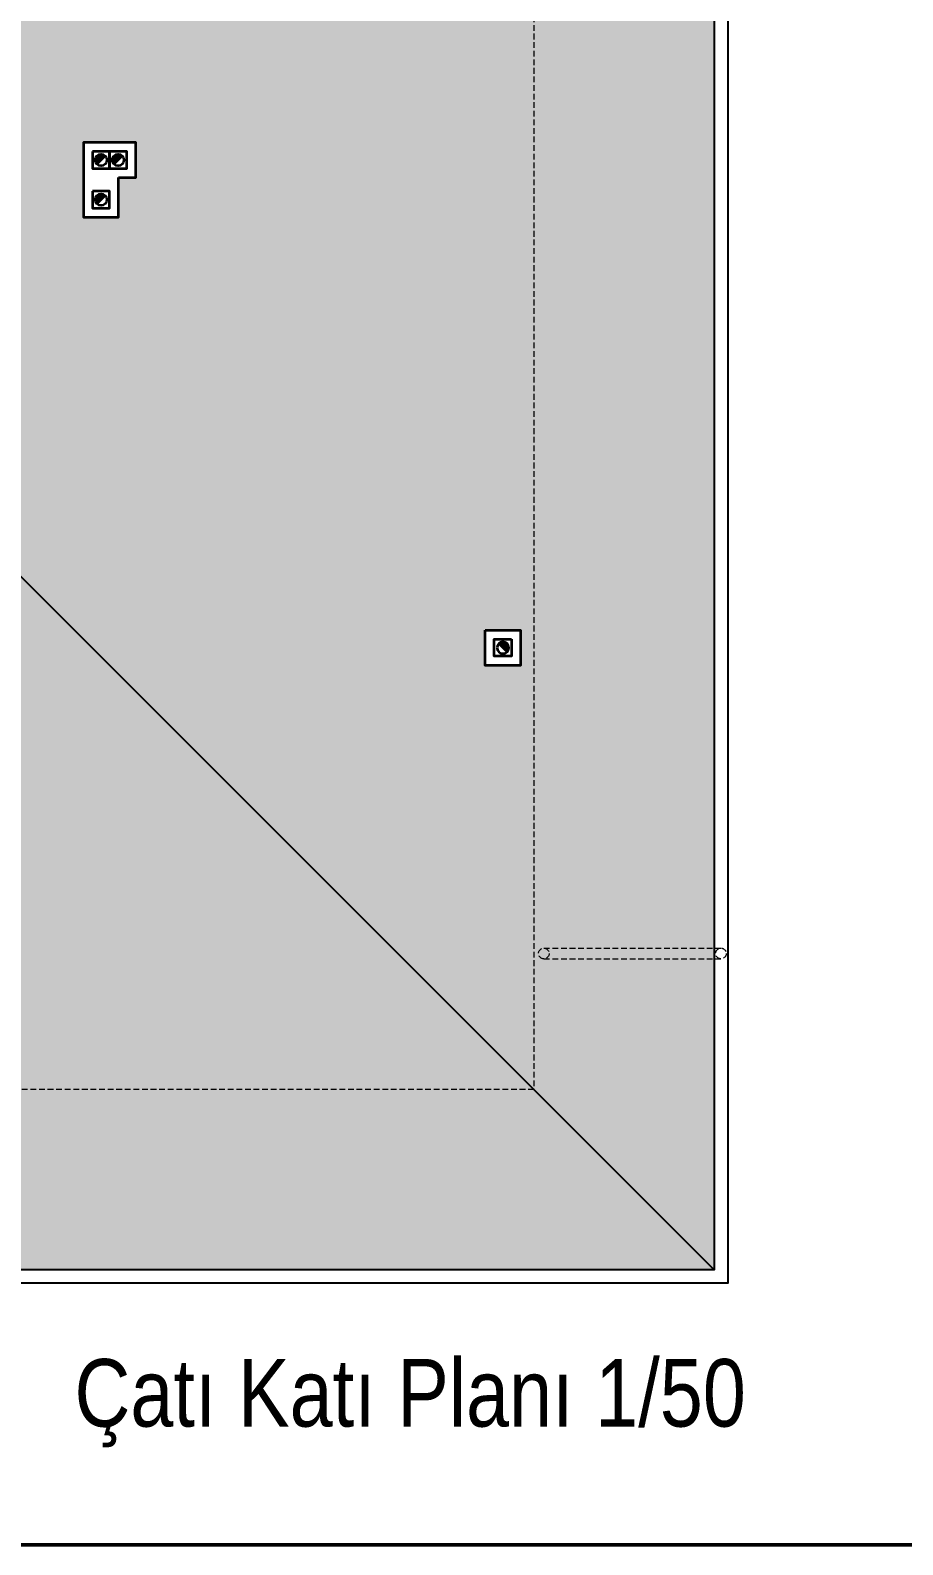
# Model space of a CAD drawing. Header units: millimetres. Extents: x 1852829 to 1882754, y -270850 to -231658.
# Drawn here: x 1870244 to 1871212, y -265194 to -263513 of the extents above; entities that cross this region are included whole.
import ezdxf

# ---------------------------------------------------------------- set-up
doc = ezdxf.new("R2010")
doc.units = ezdxf.units.MM
doc.linetypes.add('izdüşüm ön', pattern=[9.525, 6.35, -3.175])
for name, color, linetype, lineweight in [('a_duvar', 251, 'Continuous', 35), ('a_görünüş', 32, 'Continuous', 25), ('a_hatch_misc', 251, 'Continuous', 15), ('a_izdüşüm_ön', 6, 'izdüşüm ön', 9), ('a_not_text', 7, 'Continuous', 13), ('a_çerçeve_line', 7, 'Continuous', 50)]:
    doc.layers.add(name, color=color, linetype=linetype, lineweight=lineweight)
doc.styles.get("Standard").update_dxf_attribs({"font": 'ARIALN.TTF'})

# ---------------------------------------------------------------- blocks, each defined once
blk = doc.blocks.new('baca_müstakil')
at = {"layer": 'a_duvar'}
h = blk.add_hatch(color=256, dxfattribs=at)
h.dxf.hatch_style = 1
h.paths.add_polyline_path([(4.9, -4.9, 0.198912), (3, -9.5, 0.668179), (14.1, -14.1)])
blk.add_line((4.9, -4.9), (14.1, -14.1), dxfattribs=at)
blk.add_lwpolyline([(0, -19), (19, -19), (19, 0), (0, 0)], close=True, dxfattribs=at)
blk.add_circle((9.5, -9.5), 6.5, dxfattribs=at)

msp = doc.modelspace()

# ---------------------------------------------------------------- hatches: boundary and pattern name
at = {"layer": 'a_hatch_misc', "ltscale": 10}
h = msp.add_hatch(dxfattribs=at)
h.set_pattern_fill('AR-RSHKE', color=256, scale=0.15, angle=90)
h.set_pattern_definition([(90, (-86834.217, -19287.247), (-45.72, 97.155), [22.86, -19.05, 26.67, -11.43, 34.29, -15.24]), (90, (-86836.122, -19264.387), (-45.72, 97.155), [19.05, -72.39, 15.24, -22.86]), (90, (-86831.36, -19218.667), (-45.72, 97.155), [11.43, -118.11]), (180, (-86834.217, -19287.247), (-45.72, -32.385), [43.815, -139.065]), (180, (-86834.217, -19264.387), (-45.72, -32.385), [42.8625, -140.0175]), (180, (-86834.217, -19245.337), (-45.72, -32.385), [40.005, -142.875]), (180, (-86831.36, -19218.667), (-45.72, -32.385), [43.815, -139.065]), (180, (-86831.36, -19207.237), (-45.72, -32.385), [43.815, -139.065]), (180, (-86834.217, -19172.947), (-45.72, -32.385), [41.91, -140.97])])
h.paths.add_polyline_path([(1871002.7, -262468.5), (1869959.7, -263511.5), (1870064.7, -263511.5), (1870064.7, -263616), (1870132.7, -263616), (1870132.7, -263741), (1870062.7, -263741), (1870064.7, -263950.5), (1871002.7, -264888.5)])
h.paths.add_polyline_path([(1870747.7, -263242.5), (1870747.7, -263183.5), (1870787.7, -263183.5), (1870787.7, -263242.5)], flags=16)
h.paths.add_polyline_path([(1870360.7, -263637), (1870360.7, -263676), (1870341.7, -263676), (1870341.7, -263720), (1870302.7, -263720), (1870302.7, -263676), (1870302.7, -263637)], flags=16)
h.paths.add_polyline_path([(1870748.7, -264178.5), (1870787.7, -264178.5), (1870787.7, -264217.5), (1870748.7, -264217.5)], flags=16)
h = msp.add_hatch(dxfattribs=at)
h.set_pattern_fill('AR-RSHKE', color=256, scale=0.15)
h.set_pattern_definition([(0, (-86834.217, -19287.247), (97.155, 45.72), [22.86, -19.05, 26.67, -11.43, 34.29, -15.24]), (0, (-86811.357, -19285.34), (97.155, 45.72), [19.05, -72.39, 15.24, -22.86]), (0, (-86765.637, -19290.104), (97.155, 45.72), [11.43, -118.11]), (90, (-86834.217, -19287.247), (-32.385, 45.72), [43.815, -139.065]), (90, (-86811.357, -19287.247), (-32.385, 45.72), [42.8625, -140.0175]), (90, (-86792.307, -19287.247), (-32.385, 45.72), [40.005, -142.875]), (90, (-86765.637, -19290.104), (-32.385, 45.72), [43.815, -139.065]), (90, (-86754.207, -19290.104), (-32.385, 45.72), [43.815, -139.065]), (90, (-86719.917, -19287.247), (-32.385, 45.72), [41.91, -140.97])])
h.paths.add_polyline_path([(1870064.7, -263950.5), (1870064.7, -264190.5), (1869803.7, -264190.5), (1869803.7, -264238.5), (1869721.7, -264238.5), (1869721.7, -264190.5), (1869385.7, -264190.5), (1869385.7, -264025.5), (1868522.7, -264888.5), (1871002.7, -264888.5)])
h.paths.add_polyline_path([(1870172.7, -264173.5), (1870172.7, -264114.5), (1870212.7, -264114.5), (1870212.7, -264173.5)], flags=16)
h.paths.add_polyline_path([(1869352.7, -264173.5), (1869312.7, -264173.5), (1869312.7, -264114.5), (1869352.7, -264114.5)], flags=16)

# ---------------------------------------------------------------- linework, layer by layer
at = {"layer": 'a_duvar'}
for points in [[(1870341.7, -263676), (1870360.7, -263676), (1870360.7, -263637), (1870302.7, -263637), (1870302.7, -263676)], [(1870302.7, -263676), (1870302.7, -263720), (1870341.7, -263720), (1870341.7, -263676)]]:
    msp.add_lwpolyline(points, dxfattribs=at)
msp.add_lwpolyline([(1870748.7, -264178.5), (1870787.7, -264178.5), (1870787.7, -264217.5), (1870748.7, -264217.5)], close=True, dxfattribs=at)
at = {"layer": 'a_görünüş', "color": 251}
msp.add_line((1870064.7, -263950.5), (1871002.7, -264888.5), dxfattribs=at)
for points in [[(1868507.7, -262453.5), (1871017.7, -262453.5), (1871017.7, -264903.5), (1868507.7, -264903.5)], [(1868522.7, -262468.5), (1871002.7, -262468.5), (1871002.7, -264888.5), (1868522.7, -264888.5)]]:
    msp.add_lwpolyline(points, close=True, dxfattribs=at)
at = {"layer": 'a_izdüşüm_ön', "color": 251}
msp.add_lwpolyline([(1868722.7, -262668.5), (1870802.7, -262668.5), (1870802.7, -264688.5), (1868722.7, -264688.5)], close=True, dxfattribs=at)
for points in [[(1870813.7, -264531.5), (1871010.2, -264531.5)], [(1870813.7, -264543.4), (1871010.2, -264543.4)]]:
    msp.add_lwpolyline(points, dxfattribs=at)
for centre in [(1870813.7, -264537.4), (1871010.2, -264537.4)]:
    msp.add_circle(centre, 5.92, dxfattribs=at)
at = {"layer": 'a_çerçeve_line'}
msp.add_lwpolyline([(1872123.9, -265193.7), (1872123.9, -262193.7), (1853005.4, -262193.7), (1853005.4, -265193.7)], close=True, dxfattribs=at)

# ---------------------------------------------------------------- block references
at = {"layer": 'a_duvar', "rotation": 270}
for p in [(1870331.7, -263647), (1870350.7, -263647), (1870331.7, -263691)]:
    msp.add_blockref('baca_müstakil', p, dxfattribs=at)
at = {"layer": 'a_duvar', "xscale": -1, "rotation": 90}
msp.add_blockref('baca_müstakil', (1870758.7, -264188.5), dxfattribs=at)

# ---------------------------------------------------------------- texts
at = {"layer": 'a_not_text'}
msp.add_text('Çatı Katı Planı 1/50 ', height=75, dxfattribs=at).set_placement((1870292.8, -265062.6))

doc.saveas('drawing.dxf')
